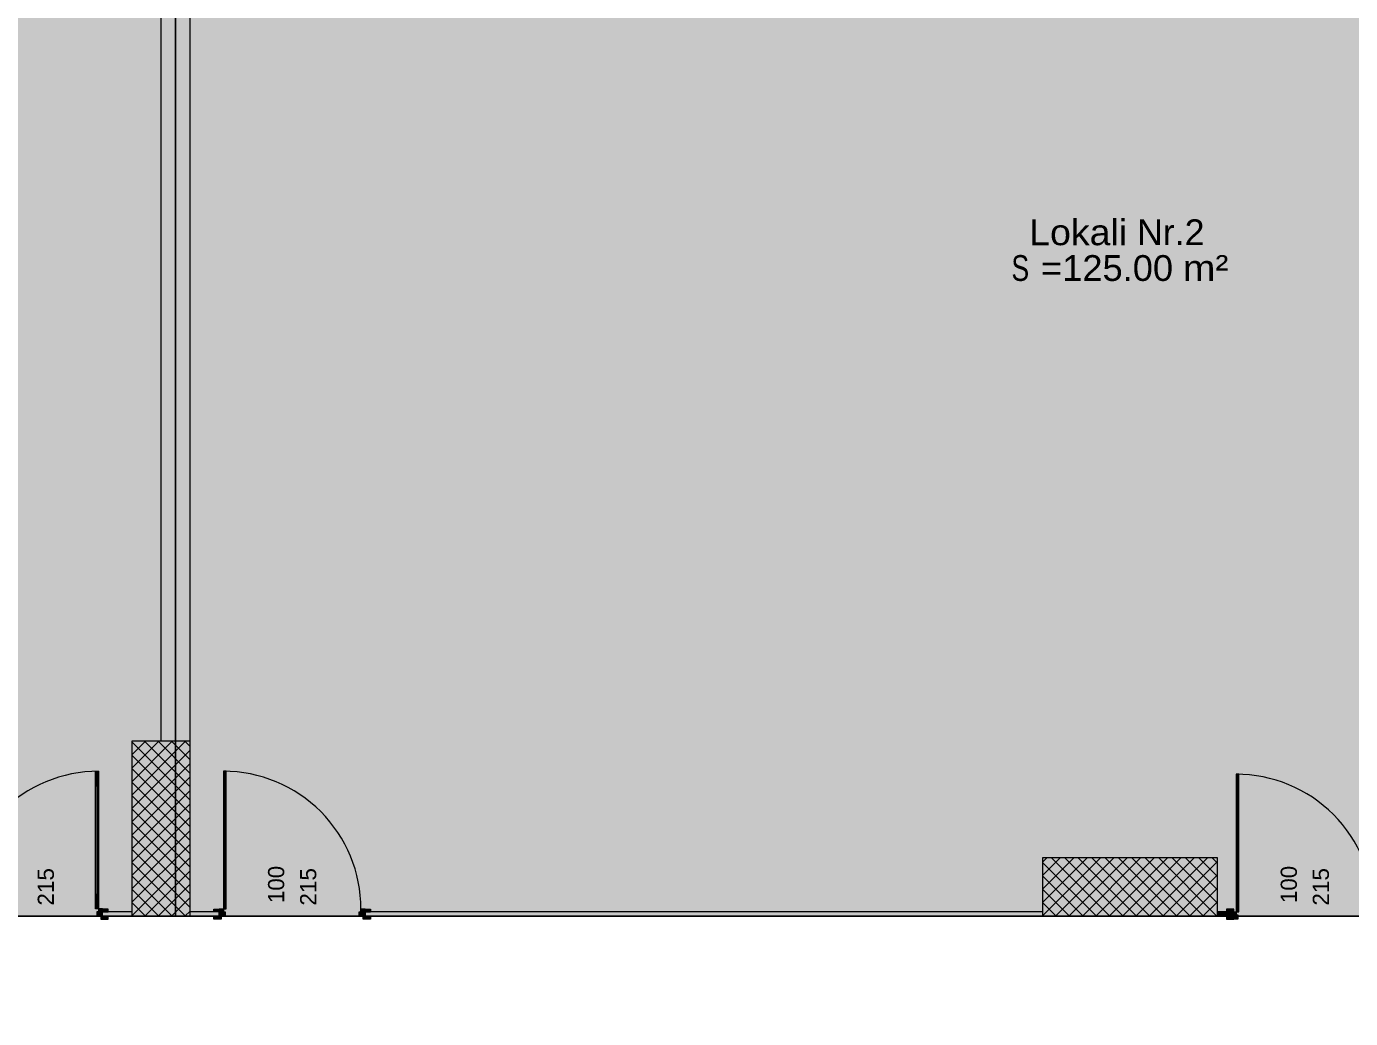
# Model space of a CAD drawing. Header units: metres. Extents: x 312 to 313.4, y 204 to 204.42.
# Drawn here: x 312.2162 to 312.3119, y 204.1115 to 204.1831 of the extents above; entities that cross this region are included whole.
import ezdxf

# ---------------------------------------------------------------- set-up
doc = ezdxf.new("R2010")
doc.units = ezdxf.units.M
for name, color, linetype, true_color in [('PDF_2D Drafting - General', 7, 'Continuous', 0x999999), ('PDF_A - Muret', 7, 'Continuous', 0xaaaaaa), ('PDF_A - Ndertesa 1- Pllaka meskatit 28 cm', 7, 'Continuous', 0xaaaaaa), ('PDF_A - Shtyllat', 7, 'Continuous', 0x999999)]:
    doc.layers.add(name, color=color, linetype=linetype, true_color=true_color)
doc.styles.add('PDF Arial', font='arial.ttf')

# ---------------------------------------------------------------- blocks, each defined once
blk = doc.blocks.new('perdhesa')
at = {"layer": 'PDF_2D Drafting - General', "true_color": 0xffffff, "transparency": 33554559}
blk.add_hatch(color=7, dxfattribs=at).paths.add_polyline_path([(-0.3603174851060658, 0.06209184680076874), (-0.3603174851060658, 0.1864840602407014), (-0.3603174851060658, 0.1864840602407014), (-0.2876863564134169, 0.1864850507056701), (-0.2876853659484482, 0.06209184680076874)])
at = {"layer": 'PDF_2D Drafting - General', "true_color": 0xfafafa, "transparency": 33554559}
blk.add_hatch(color=7, dxfattribs=at).paths.add_polyline_path([(-0.2876853659484482, 0.06209184680076874), (-0.2876853659484482, 0.1799600398549615), (-0.2373722871317341, 0.1799600398549615), (-0.2008442411383839, 0.1799610303199017), (-0.2008442411383839, 0.1310479737132084), (-0.156318169123665, 0.1310479737132084), (-0.156318169123665, 0.1315739751983926), (-0.1513711411967051, 0.1315739751983926), (-0.1513711411967051, 0.07101184496971769), (-0.1524221537021049, 0.07101184496971769), (-0.1524221537021049, 0.05470984691604031), (-0.1855802072909682, 0.05470984691604031), (-0.1855802072909682, 0.06209184680076874)])
at = {"layer": 'PDF_A - Muret', "true_color": 0xffffff, "transparency": 33554559}
for points in [[(-0.2929493857238867, 0.06209184680076874), (-0.2933703763922608, 0.06209184680076874), (-0.2933703763922608, 0.06240786971608259), (-0.2932433815599325, 0.06240786971608259), (-0.2932433815599325, 0.06261784828595296), (-0.2929493857238867, 0.06261784828595296)], [(-0.2845213687222099, 0.06209184680076874), (-0.2845213687222099, 0.06261784828595296), (-0.2842263608893631, 0.06261784828595296), (-0.2842263608893631, 0.06240786971608259), (-0.2841003565219467, 0.06240786971608259), (-0.2841003565219467, 0.06209184680076874)], [(-0.2744163438334226, 0.06209184680076874), (-0.2744163438334226, 0.06240786971608259), (-0.2742893274692051, 0.06240786971608259), (-0.2742893274692051, 0.06261784828595296), (-0.2739953531649917, 0.06261784828595296), (-0.2739953531649917, 0.06209184680076874)], [(-0.211370235163713, 0.06188087776592965), (-0.211370235163713, 0.06240786971608259), (-0.2110752488626986, 0.06240786971608259), (-0.2110752488626986, 0.06219685761755045), (-0.2109492014316174, 0.06219685761755045), (-0.2109492014316174, 0.06188087776592965)]]:
    blk.add_hatch(color=7, dxfattribs=at).paths.add_polyline_path(points)
at = {"layer": 'PDF_2D Drafting - General', "lineweight": 9}
for points in [[(-0.2876863564134169, 0.1864850507056701), (-0.2876853659484482, 0.06209184680076874)], [(-0.2876853659484482, 0.06209184680076874), (-0.2876853659484482, 0.1799600398549615)], [(-0.2876853659484482, 0.06209184680076874), (-0.3603174851060658, 0.06209184680076874)], [(-0.1855802072909682, 0.06209184680076874), (-0.2876853659484482, 0.06209184680076874)]]:
    blk.add_lwpolyline(points, dxfattribs=at)
at = {"layer": 'PDF_A - Muret', "lineweight": 18}
for points in [[(-0.2887383593837853, 0.1278539610924838), (-0.2887383593837853, 0.07472288029549645)], [(-0.2866333629780797, 0.07469587935963773), (-0.2866333629780797, 0.1278539610924838)], [(-0.2929493857238867, 0.06240786971608259), (-0.2925593578511325, 0.06240786971608259)], [(-0.2929493857238867, 0.06209184680076874), (-0.2929493857238867, 0.06240786971608259)], [(-0.2908433773213801, 0.06240786971608259), (-0.2929493857238867, 0.06240786971608259)], [(-0.2929493857238867, 0.06209184680076874), (-0.2929493857238867, 0.06240786971608259)], [(-0.2929493857238867, 0.06209184680076874), (-0.2929493857238867, 0.06240786971608259)], [(-0.2929493857238867, 0.06240786971608259), (-0.2925593578511325, 0.06240786971608259)], [(-0.2929493857238867, 0.06240786971608259), (-0.2925593578511325, 0.06240786971608259)], [(-0.2845213687222099, 0.06240786971608259), (-0.2866333629780797, 0.06240786971608259)], [(-0.2845213687222099, 0.06240786971608259), (-0.2849103630662739, 0.06240786971608259)], [(-0.2845213687222099, 0.06240786971608259), (-0.2849103630662739, 0.06240786971608259)], [(-0.2845213687222099, 0.06240786971608259), (-0.2849103630662739, 0.06240786971608259)], [(-0.2845213687222099, 0.06209184680076874), (-0.2845213687222099, 0.06240786971608259)], [(-0.2845213687222099, 0.06209184680076874), (-0.2845213687222099, 0.06240786971608259)], [(-0.2845213687222099, 0.06209184680076874), (-0.2845213687222099, 0.06240786971608259)], [(-0.2739953531649917, 0.06240786971608259), (-0.2736053468241266, 0.06240786971608259)], [(-0.2739953531649917, 0.06209184680076874), (-0.2739953531649917, 0.06240786971608259)], [(-0.2250542620937495, 0.06240786971608259), (-0.2739953531649917, 0.06240786971608259)], [(-0.2739953531649917, 0.06209184680076874), (-0.2739953531649917, 0.06240786971608259)], [(-0.2739953531649917, 0.06209184680076874), (-0.2739953531649917, 0.06240786971608259)], [(-0.2739953531649917, 0.06240786971608259), (-0.2736053468241266, 0.06240786971608259)], [(-0.2739953531649917, 0.06240786971608259), (-0.2736053468241266, 0.06240786971608259)], [(-0.211370235163713, 0.06240786971608259), (-0.2124222381340815, 0.06240786971608259)], [(-0.211370235163713, 0.06240786971608259), (-0.211759229507777, 0.06240786971608259)], [(-0.211370235163713, 0.06240786971608259), (-0.211759229507777, 0.06240786971608259)], [(-0.211370235163713, 0.06240786971608259), (-0.211759229507777, 0.06240786971608259)], [(-0.211370235163713, 0.06240786971608259), (-0.211370235163713, 0.06209184680076874)], [(-0.211370235163713, 0.06240786971608259), (-0.211370235163713, 0.06209184680076874)], [(-0.211370235163713, 0.06240786971608259), (-0.211370235163713, 0.06209184680076874)], [(-0.2929493857238867, 0.06209184680076874), (-0.2925593578511325, 0.06209184680076874)], [(-0.2929493857238867, 0.06209184680076874), (-0.2908433773213801, 0.06209184680076874)], [(-0.2929493857238867, 0.06209184680076874), (-0.2925593578511325, 0.06209184680076874)], [(-0.2929493857238867, 0.06209184680076874), (-0.2925593578511325, 0.06209184680076874)], [(-0.2866333629780797, 0.06209184680076874), (-0.2845213687222099, 0.06209184680076874)], [(-0.2845213687222099, 0.06209184680076874), (-0.2849103630662739, 0.06209184680076874)], [(-0.2845213687222099, 0.06209184680076874), (-0.2849103630662739, 0.06209184680076874)], [(-0.2845213687222099, 0.06209184680076874), (-0.2849103630662739, 0.06209184680076874)], [(-0.2739953531649917, 0.06209184680076874), (-0.2736053468241266, 0.06209184680076874)], [(-0.2739953531649917, 0.06209184680076874), (-0.2250542620937495, 0.06209184680076874)], [(-0.2739953531649917, 0.06209184680076874), (-0.2736053468241266, 0.06209184680076874)], [(-0.2739953531649917, 0.06209184680076874), (-0.2736053468241266, 0.06209184680076874)], [(-0.2124222381340815, 0.06209184680076874), (-0.211370235163713, 0.06209184680076874)], [(-0.211370235163713, 0.06209184680076874), (-0.211759229507777, 0.06209184680076874)], [(-0.211370235163713, 0.06209184680076874), (-0.211759229507777, 0.06209184680076874)], [(-0.211370235163713, 0.06209184680076874), (-0.211759229507777, 0.06209184680076874)]]:
    blk.add_lwpolyline(points, dxfattribs=at)
at = {"layer": 'PDF_A - Muret', "lineweight": 13}
for points in [[(-0.2934543721265754, 0.07150186673891312), (-0.2934543721265754, 0.0725548817060826)], [(-0.2934543721265754, 0.0725548817060826), (-0.2932433815599325, 0.0725548817060826)], [(-0.2932433815599325, 0.0725548817060826), (-0.2932433815599325, 0.07150186673891312)], [(-0.2842263608893631, 0.0725548817060826), (-0.2842263608893631, 0.07150186673891312)], [(-0.284016360787632, 0.0725548817060826), (-0.2842263608893631, 0.0725548817060826)], [(-0.284016360787632, 0.07150186673891312), (-0.284016360787632, 0.0725548817060826)], [(-0.2110752488626986, 0.0723438911394112), (-0.2110752488626986, 0.07129188816904275)], [(-0.2108642582959988, 0.0723438911394112), (-0.2110752488626986, 0.0723438911394112)], [(-0.2108642582959988, 0.07129188816904275), (-0.2108642582959988, 0.0723438911394112)], [(-0.2934543721265754, 0.06367086325312243), (-0.2934543721265754, 0.07150186673891312)], [(-0.2934543721265754, 0.07150186673891312), (-0.2933493828416545, 0.07150186673891312)], [(-0.2932433815599325, 0.07150186673891312), (-0.2934543721265754, 0.07150186673891312)], [(-0.2933493828416545, 0.06367086325312243), (-0.2933493828416545, 0.07150186673891312)], [(-0.2933493828416545, 0.07150186673891312), (-0.2932433815599325, 0.07150186673891312)], [(-0.2933493828416545, 0.07150186673891312), (-0.2933493828416545, 0.06367086325312243)], [(-0.2933493828416545, 0.07150186673891312), (-0.2933493828416545, 0.06367086325312243)], [(-0.2932433815599325, 0.07150186673891312), (-0.2932433815599325, 0.06367086325312243)], [(-0.2842263608893631, 0.07150186673891312), (-0.2842263608893631, 0.06367086325312243)], [(-0.2841213716043853, 0.07150186673891312), (-0.2842263608893631, 0.07150186673891312)], [(-0.2842263608893631, 0.07150186673891312), (-0.284016360787632, 0.07150186673891312)], [(-0.2841213716043853, 0.06367086325312243), (-0.2841213716043853, 0.07150186673891312)], [(-0.2841213716043853, 0.07150186673891312), (-0.2841213716043853, 0.06367086325312243)], [(-0.284016360787632, 0.07150186673891312), (-0.2841213716043853, 0.07150186673891312)], [(-0.2841213716043853, 0.07150186673891312), (-0.2841213716043853, 0.06367086325312243)], [(-0.284016360787632, 0.06367086325312243), (-0.284016360787632, 0.07150186673891312)], [(-0.2110752488626986, 0.07129188816904275), (-0.2110752488626986, 0.06345987268645104)], [(-0.2109702380458884, 0.07129188816904275), (-0.2110752488626986, 0.07129188816904275)], [(-0.2110752488626986, 0.07129188816904275), (-0.2108642582959988, 0.07129188816904275)], [(-0.2109702380458884, 0.06345987268645104), (-0.2109702380458884, 0.07129188816904275)], [(-0.2109702380458884, 0.07129188816904275), (-0.2109702380458884, 0.06345987268645104)], [(-0.2108642582959988, 0.07129188816904275), (-0.2109702380458884, 0.07129188816904275)], [(-0.2109702380458884, 0.07129188816904275), (-0.2109702380458884, 0.06345987268645104)], [(-0.2108642582959988, 0.06345987268645104), (-0.2108642582959988, 0.07129188816904275)], [(-0.2933493828416545, 0.06367086325312243), (-0.2934543721265754, 0.06367086325312243)], [(-0.2934543721265754, 0.06261784828595296), (-0.2934543721265754, 0.06367086325312243)], [(-0.2934543721265754, 0.06367086325312243), (-0.2932433815599325, 0.06367086325312243)], [(-0.2932433815599325, 0.06367086325312243), (-0.2933493828416545, 0.06367086325312243)], [(-0.2932433815599325, 0.06367086325312243), (-0.2932433815599325, 0.06261784828595296)], [(-0.2842263608893631, 0.06367086325312243), (-0.2841213716043853, 0.06367086325312243)], [(-0.284016360787632, 0.06367086325312243), (-0.2842263608893631, 0.06367086325312243)], [(-0.2842263608893631, 0.06367086325312243), (-0.2842263608893631, 0.06261784828595296)], [(-0.2841213716043853, 0.06367086325312243), (-0.284016360787632, 0.06367086325312243)], [(-0.284016360787632, 0.06261784828595296), (-0.284016360787632, 0.06367086325312243)], [(-0.2110752488626986, 0.06345987268645104), (-0.2109702380458884, 0.06345987268645104)], [(-0.2108642582959988, 0.06345987268645104), (-0.2110752488626986, 0.06345987268645104)], [(-0.2110752488626986, 0.06345987268645104), (-0.2110752488626986, 0.06240786971608259)], [(-0.2109702380458884, 0.06345987268645104), (-0.2108642582959988, 0.06345987268645104)], [(-0.2108642582959988, 0.06240786971608259), (-0.2108642582959988, 0.06345987268645104)], [(-0.2932433815599325, 0.06261784828595296), (-0.2934543721265754, 0.06261784828595296)], [(-0.2932433815599325, 0.06240786971608259), (-0.2933703763922608, 0.06240786971608259)], [(-0.2933703763922608, 0.06240786971608259), (-0.2933703763922608, 0.06209184680076874)], [(-0.2929493857238867, 0.06261784828595296), (-0.2932433815599325, 0.06261784828595296)], [(-0.2932433815599325, 0.06261784828595296), (-0.2932433815599325, 0.06240786971608259)], [(-0.2925593578511325, 0.06260787904088261), (-0.2930853593363167, 0.06260787904088261)], [(-0.2930853593363167, 0.06260787904088261), (-0.2930853593363167, 0.06240786971608259)], [(-0.2930853593363167, 0.06240786971608259), (-0.2925593578511325, 0.06240786971608259)], [(-0.2929493857238867, 0.06209184680076874), (-0.2929493857238867, 0.06261784828595296)], [(-0.2925593578511325, 0.06240786971608259), (-0.2925593578511325, 0.06260787904088261)], [(-0.2849103630662739, 0.06240786971608259), (-0.2849103630662739, 0.06260787904088261)], [(-0.2849103630662739, 0.06260787904088261), (-0.2843843615810897, 0.06260787904088261)], [(-0.2843843615810897, 0.06240786971608259), (-0.2849103630662739, 0.06240786971608259)], [(-0.2845213687222099, 0.06209184680076874), (-0.2845213687222099, 0.06261784828595296)], [(-0.2845213687222099, 0.06261784828595296), (-0.2842263608893631, 0.06261784828595296)], [(-0.2843843615810897, 0.06260787904088261), (-0.2843843615810897, 0.06240786971608259)], [(-0.2842263608893631, 0.06261784828595296), (-0.2842263608893631, 0.06240786971608259)], [(-0.2842263608893631, 0.06261784828595296), (-0.284016360787632, 0.06261784828595296)], [(-0.2842263608893631, 0.06240786971608259), (-0.2841003565219467, 0.06240786971608259)], [(-0.2841003565219467, 0.06240786971608259), (-0.2841003565219467, 0.06209184680076874)], [(-0.2744163438334226, 0.06209184680076874), (-0.2744163438334226, 0.06240786971608259)], [(-0.2744163438334226, 0.06240786971608259), (-0.2742893274692051, 0.06240786971608259)], [(-0.2742893274692051, 0.06240786971608259), (-0.2742893274692051, 0.06261784828595296)], [(-0.2742893274692051, 0.06261784828595296), (-0.2739953531649917, 0.06261784828595296)], [(-0.2741313483093109, 0.06260787904088261), (-0.2736053468241266, 0.06260787904088261)], [(-0.2741313483093109, 0.06240786971608259), (-0.2741313483093109, 0.06260787904088261)], [(-0.2736053468241266, 0.06240786971608259), (-0.2741313483093109, 0.06240786971608259)], [(-0.2739953531649917, 0.06261784828595296), (-0.2739953531649917, 0.06209184680076874)], [(-0.2736053468241266, 0.06260787904088261), (-0.2736053468241266, 0.06240786971608259)], [(-0.2112332710862574, 0.06260787904088261), (-0.211759229507777, 0.06260787904088261)], [(-0.211759229507777, 0.06260787904088261), (-0.211759229507777, 0.06240786971608259)], [(-0.211759229507777, 0.06240786971608259), (-0.2112332710862574, 0.06240786971608259)], [(-0.211370235163713, 0.06188087776592965), (-0.211370235163713, 0.06240786971608259)], [(-0.211370235163713, 0.06240786971608259), (-0.2110752488626986, 0.06240786971608259)], [(-0.2112332710862574, 0.06240786971608259), (-0.2112332710862574, 0.06260787904088261)], [(-0.2110752488626986, 0.06240786971608259), (-0.2110752488626986, 0.06219685761755045)], [(-0.2110752488626986, 0.06240786971608259), (-0.2108642582959988, 0.06240786971608259)], [(-0.2110752488626986, 0.06219685761755045), (-0.2109492014316174, 0.06219685761755045)], [(-0.2109492014316174, 0.06219685761755045), (-0.2109492014316174, 0.06188087776592965)], [(-0.2933703763922608, 0.06209184680076874), (-0.2929493857238867, 0.06209184680076874)], [(-0.2925593578511325, 0.06209184680076874), (-0.2930853593363167, 0.06209184680076874)], [(-0.2930853593363167, 0.06209184680076874), (-0.2930853593363167, 0.06189183747594029)], [(-0.2930853593363167, 0.06189183747594029), (-0.2925593578511325, 0.06189183747594029)], [(-0.2925593578511325, 0.06189183747594029), (-0.2925593578511325, 0.06209184680076874)], [(-0.2849103630662739, 0.06189183747594029), (-0.2849103630662739, 0.06209184680076874)], [(-0.2849103630662739, 0.06209184680076874), (-0.2843843615810897, 0.06209184680076874)], [(-0.2843843615810897, 0.06189183747594029), (-0.2849103630662739, 0.06189183747594029)], [(-0.2841003565219467, 0.06209184680076874), (-0.2845213687222099, 0.06209184680076874)], [(-0.2843843615810897, 0.06209184680076874), (-0.2843843615810897, 0.06189183747594029)], [(-0.2739953531649917, 0.06209184680076874), (-0.2744163438334226, 0.06209184680076874)], [(-0.2741313483093109, 0.06209184680076874), (-0.2736053468241266, 0.06209184680076874)], [(-0.2741313483093109, 0.06189183747594029), (-0.2741313483093109, 0.06209184680076874)], [(-0.2736053468241266, 0.06189183747594029), (-0.2741313483093109, 0.06189183747594029)], [(-0.2736053468241266, 0.06209184680076874), (-0.2736053468241266, 0.06189183747594029)], [(-0.2112332710862574, 0.06209184680076874), (-0.211759229507777, 0.06209184680076874)], [(-0.211759229507777, 0.06209184680076874), (-0.211759229507777, 0.06189183747594029)], [(-0.211759229507777, 0.06189183747594029), (-0.2112332710862574, 0.06189183747594029)], [(-0.2109492014316174, 0.06188087776592965), (-0.211370235163713, 0.06188087776592965)], [(-0.2112332710862574, 0.06189183747594029), (-0.2112332710862574, 0.06209184680076874)]]:
    blk.add_lwpolyline(points, dxfattribs=at)
for centre, radius, start, end in [((-0.2932451351928762, 0.06261962629722007), 0.009936060419997178, 89.98988694699796, 180.0102536378691), ((-0.2842246025629152, 0.06261960661237254), 0.009936079021046361, 359.9898599001484, 90.01014010018056), ((-0.211072602369768, 0.06240942011021389), 0.009935195986580356, 359.9910581874835, 90.01526330607024)]:
    blk.add_arc(centre, radius, start, end, dxfattribs=at)
at = {"layer": 'PDF_A - Muret', "color": 254, "true_color": 0xcccccc, "transparency": 33554559}
blk.add_solid([(-0.2887383593837853, 0.07472288029549645), (-0.2887383593837853, 0.1278539610924838), (-0.2866333629780797, 0.07472288029549645), (-0.2866333629780797, 0.1278539610924838)], dxfattribs=at)
at = {"layer": 'PDF_A - Muret', "color": 7, "true_color": 0xffffff, "transparency": 33554559}
for points in [[(-0.2932433815599325, 0.0725548817060826), (-0.2932433815599325, 0.07150186673891312), (-0.2934543721265754, 0.0725548817060826), (-0.2934543721265754, 0.07150186673891312)], [(-0.2842263608893631, 0.0725548817060826), (-0.284016360787632, 0.0725548817060826), (-0.2842263608893631, 0.07150186673891312), (-0.284016360787632, 0.07150186673891312)], [(-0.2110752488626986, 0.0723438911394112), (-0.2108642582959988, 0.0723438911394112), (-0.2110752488626986, 0.07129188816904275), (-0.2108642582959988, 0.07129188816904275)], [(-0.2933493828416545, 0.07150186673891312), (-0.2933493828416545, 0.06367086325312243), (-0.2934543721265754, 0.07150186673891312), (-0.2934543721265754, 0.06367086325312243)], [(-0.2932433815599325, 0.07150186673891312), (-0.2932433815599325, 0.06367086325312243), (-0.2933493828416545, 0.07150186673891312), (-0.2933493828416545, 0.06367086325312243)], [(-0.2842263608893631, 0.07150186673891312), (-0.2841213716043853, 0.07150186673891312), (-0.2842263608893631, 0.06367086325312243), (-0.2841213716043853, 0.06367086325312243)], [(-0.2841213716043853, 0.07150186673891312), (-0.284016360787632, 0.07150186673891312), (-0.2841213716043853, 0.06367086325312243), (-0.284016360787632, 0.06367086325312243)], [(-0.2110752488626986, 0.07129188816904275), (-0.2109702380458884, 0.07129188816904275), (-0.2110752488626986, 0.06345987268645104), (-0.2109702380458884, 0.06345987268645104)], [(-0.2109702380458884, 0.07129188816904275), (-0.2108642582959988, 0.07129188816904275), (-0.2109702380458884, 0.06345987268645104), (-0.2108642582959988, 0.06345987268645104)], [(-0.2934543721265754, 0.06261784828595296), (-0.2934543721265754, 0.06367086325312243), (-0.2932433815599325, 0.06261784828595296), (-0.2932433815599325, 0.06367086325312243)], [(-0.284016360787632, 0.06261784828595296), (-0.2842263608893631, 0.06261784828595296), (-0.284016360787632, 0.06367086325312243), (-0.2842263608893631, 0.06367086325312243)], [(-0.2108642582959988, 0.06240786971608259), (-0.2110752488626986, 0.06240786971608259), (-0.2108642582959988, 0.06345987268645104), (-0.2110752488626986, 0.06345987268645104)], [(-0.2930853593363167, 0.06240786971608259), (-0.2930853593363167, 0.06260787904088261), (-0.2925593578511325, 0.06240786971608259), (-0.2925593578511325, 0.06260787904088261)], [(-0.2843843615810897, 0.06240786971608259), (-0.2849103630662739, 0.06240786971608259), (-0.2843843615810897, 0.06260787904088261), (-0.2849103630662739, 0.06260787904088261)], [(-0.2741313483093109, 0.06260787904088261), (-0.2736053468241266, 0.06260787904088261), (-0.2741313483093109, 0.06240786971608259), (-0.2736053468241266, 0.06240786971608259)], [(-0.2112332710862574, 0.06260787904088261), (-0.2112332710862574, 0.06240786971608259), (-0.211759229507777, 0.06260787904088261), (-0.211759229507777, 0.06240786971608259)], [(-0.2930853593363167, 0.06189183747594029), (-0.2930853593363167, 0.06209184680076874), (-0.2925593578511325, 0.06189183747594029), (-0.2925593578511325, 0.06209184680076874)], [(-0.2843843615810897, 0.06189183747594029), (-0.2849103630662739, 0.06189183747594029), (-0.2843843615810897, 0.06209184680076874), (-0.2849103630662739, 0.06209184680076874)], [(-0.2741313483093109, 0.06209184680076874), (-0.2736053468241266, 0.06209184680076874), (-0.2741313483093109, 0.06189183747594029), (-0.2736053468241266, 0.06189183747594029)], [(-0.2112332710862574, 0.06209184680076874), (-0.2112332710862574, 0.06189183747594029), (-0.211759229507777, 0.06209184680076874), (-0.211759229507777, 0.06189183747594029)]]:
    blk.add_solid(points, dxfattribs=at)
at = {"layer": 'PDF_A - Muret', "color": 151, "true_color": 0x80c2ff, "transparency": 33554559}
for points in [[(-0.2929493857238867, 0.06240786971608259), (-0.2908433773213801, 0.06240786971608259), (-0.2929493857238867, 0.06209184680076874), (-0.2908433773213801, 0.06209184680076874)], [(-0.2866333629780797, 0.06240786971608259), (-0.2845213687222099, 0.06240786971608259), (-0.2866333629780797, 0.06209184680076874), (-0.2845213687222099, 0.06209184680076874)], [(-0.2739953531649917, 0.06240786971608259), (-0.2250542620937495, 0.06240786971608259), (-0.2739953531649917, 0.06209184680076874), (-0.2250542620937495, 0.06209184680076874)], [(-0.2124222381340815, 0.06240786971608259), (-0.211370235163713, 0.06240786971608259), (-0.2124222381340815, 0.06209184680076874), (-0.211370235163713, 0.06209184680076874)]]:
    blk.add_solid(points, dxfattribs=at)
at = {"layer": 'PDF_A - Ndertesa 1- Pllaka meskatit 28 cm', "color": 8, "lineweight": 18, "true_color": 0x7f7f7f}
blk.add_lwpolyline([(-0.3603174851060658, 0.06209184680076874), (-0.1855802072909682, 0.06209184680076874)], dxfattribs=at)
at = {"layer": 'PDF_A - Ndertesa 1- Pllaka meskatit 28 cm', "lineweight": 9}
for points in [[(-0.2969003719502439, 0.06209184680076874), (-0.2980143866394087, 0.06209184680076874)], [(-0.2946723856356925, 0.06209184680076874), (-0.2957863572611359, 0.06209184680076874)], [(-0.2924443777893089, 0.06209184680076874), (-0.2935583709465845, 0.06209184680076874)], [(-0.2902163699428684, 0.06209184680076874), (-0.291330363100144, 0.06209184680076874)], [(-0.2879883405646524, 0.06209184680076874), (-0.2891023552537604, 0.06209184680076874)], [(-0.2857603542500442, 0.06209184680076874), (-0.286874368939209, 0.06209184680076874)], [(-0.2835323464036605, 0.06209184680076874), (-0.2846463610927685, 0.06209184680076874)], [(-0.2813043385572769, 0.06209184680076874), (-0.2824183532463849, 0.06209184680076874)], [(-0.2790763522426687, 0.06209184680076874), (-0.2801903453999444, 0.06209184680076874)], [(-0.276848344396285, 0.06209184680076874), (-0.2779623375535607, 0.06209184680076874)], [(-0.2746203365499014, 0.06209184680076874), (-0.2757343512390094, 0.06209184680076874)], [(-0.2723923502352932, 0.06209184680076874), (-0.2735063218607365, 0.06209184680076874)], [(-0.2701643423889095, 0.06209184680076874), (-0.2712783355461852, 0.06209184680076874)], [(-0.2679353440775571, 0.06209184680076874), (-0.2690493372348328, 0.06209184680076874)], [(-0.2657073362311166, 0.06209184680076874), (-0.2668213293883923, 0.06209184680076874)], [(-0.263479328384733, 0.06209184680076874), (-0.264593343073841, 0.06209184680076874)], [(-0.2612513420701816, 0.06209184680076874), (-0.2623653352274573, 0.06209184680076874)], [(-0.2590233126919088, 0.06209184680076874), (-0.2601373273810168, 0.06209184680076874)], [(-0.2567953263773575, 0.06209184680076874), (-0.2579092980028008, 0.06209184680076874)], [(-0.254567318530917, 0.06209184680076874), (-0.2556813332200818, 0.06209184680076874)], [(-0.2523393106845333, 0.06209184680076874), (-0.253453303841809, 0.06209184680076874)], [(-0.250111324369982, 0.06209184680076874), (-0.2512252959954253, 0.06209184680076874)], [(-0.2478832949917091, 0.06209184680076874), (-0.2489973096808171, 0.06209184680076874)], [(-0.2456552871453255, 0.06209184680076874), (-0.2467693018344335, 0.06209184680076874)], [(-0.243427279298885, 0.06209184680076874), (-0.2445412939880498, 0.06209184680076874)], [(-0.2411992929843336, 0.06209184680076874), (-0.2423133076734416, 0.06209184680076874)], [(-0.23897128513795, 0.06209184680076874), (-0.2400852782952256, 0.06209184680076874)], [(-0.2367422868265407, 0.06209184680076874), (-0.2378563015157056, 0.06209184680076874)], [(-0.2345142789801571, 0.06209184680076874), (-0.2356282936692651, 0.06209184680076874)], [(-0.2322862711337734, 0.06209184680076874), (-0.2334002642910491, 0.06209184680076874)], [(-0.2300582848191652, 0.06209184680076874), (-0.2311722995083301, 0.06209184680076874)], [(-0.2278302769727816, 0.06209184680076874), (-0.2289442701300572, 0.06209184680076874)], [(-0.2256022691263979, 0.06209184680076874), (-0.2267162622836736, 0.06209184680076874)], [(-0.2233742828117897, 0.06209184680076874), (-0.2244882544372331, 0.06209184680076874)], [(-0.2211462534335737, 0.06209184680076874), (-0.2222602681226817, 0.06209184680076874)], [(-0.2189182455871332, 0.06209184680076874), (-0.2200322602762981, 0.06209184680076874)], [(-0.2166902377407496, 0.06209184680076874), (-0.217804295493579, 0.06209184680076874)], [(-0.2144622514261982, 0.06209184680076874), (-0.2155762661153062, 0.06209184680076874)], [(-0.2122342866434792, 0.06209184680076874), (-0.2133482582689226, 0.06209184680076874)], [(-0.2100062357333741, 0.06209184680076874), (-0.2111202288906497, 0.06209184680076874)], [(-0.207778270950655, 0.06209184680076874), (-0.2088922210442092, 0.06209184680076874)], [(-0.2055492080437489, 0.06209184680076874), (-0.2066642562614902, 0.06209184680076874)], [(-0.2033212432610298, 0.06209184680076874), (-0.2044352148864732, 0.06209184680076874)]]:
    blk.add_lwpolyline(points, dxfattribs=at)
at = {"layer": 'PDF_A - Shtyllat', "lineweight": 5}
for points in [[(-0.2908433773213801, 0.07083689871456045), (-0.2869573742085549, 0.07472288029549645)], [(-0.2908433773213801, 0.07180389395381326), (-0.2879243694478077, 0.07472288029549645)], [(-0.2908433773213801, 0.07277185812617404), (-0.2888923766838616, 0.07472288029549645)], [(-0.2908433773213801, 0.07373988689408861), (-0.2898603623880831, 0.07472288029549645)], [(-0.2908433773213801, 0.07470690366517374), (-0.2908273791591682, 0.07472288029549645)], [(-0.2866333629780797, 0.07047184778411975), (-0.2908433773213801, 0.0746828741241643)], [(-0.2866333629780797, 0.07143985502017358), (-0.2899163667215703, 0.07472288029549645)], [(-0.2866333629780797, 0.07240788378805973), (-0.2889493714823175, 0.07472288029549645)], [(-0.2866333629780797, 0.07337490055917328), (-0.2879813642462636, 0.07472288029549645)], [(-0.2866333629780797, 0.0743428862633948), (-0.2870133785420421, 0.07472288029549645)], [(-0.2908433773213801, 0.06986886994664587), (-0.2866333629780797, 0.07407987475485811)], [(-0.2866333629780797, 0.06950489560853157), (-0.2908433773213801, 0.0737148884199712)], [(-0.2908433773213801, 0.06890185317553232), (-0.2866333629780797, 0.07311186751880427)], [(-0.2866333629780797, 0.06853686684064542), (-0.2908433773213801, 0.07274787164885765)], [(-0.2908433773213801, 0.06793386747133923), (-0.2866333629780797, 0.07214487227955146)], [(-0.2866333629780797, 0.06756985006953187), (-0.2908433773213801, 0.07177988594463613)], [(-0.2908433773213801, 0.06696586023528539), (-0.2866333629780797, 0.07117686504349763)], [(-0.2866333629780797, 0.06660186436531035), (-0.2908433773213801, 0.0708118787085823)], [(-0.2908433773213801, 0.06599886499603258), (-0.2866333629780797, 0.07020887933927611)], [(-0.2866333629780797, 0.06563387866111725), (-0.2908433773213801, 0.06984488346932949)], [(-0.2908433773213801, 0.06503087929181106), (-0.2866333629780797, 0.06924186256819098)], [(-0.2866333629780797, 0.0646668618900037), (-0.2908433773213801, 0.06887687623327565)], [(-0.2908433773213801, 0.06406386252069751), (-0.2866333629780797, 0.06827387686396946)], [(-0.2866333629780797, 0.0636988761858106), (-0.2908433773213801, 0.0679098594621621)], [(-0.2908433773213801, 0.06309585528464368), (-0.2866333629780797, 0.06730589115974794)], [(-0.2866333629780797, 0.06273089048158909), (-0.2908433773213801, 0.06694183069427595)], [(-0.2908433773213801, 0.06212786958045058), (-0.2866333629780797, 0.06633887438866282)], [(-0.2250542620937495, 0.06211985973342848), (-0.2208712486863647, 0.066301882675873)], [(-0.2250542620937495, 0.0630868549726813), (-0.2218392774542508, 0.066301882675873)], [(-0.2250542620937495, 0.06405486220873513), (-0.2228062942253928, 0.066301882675873)], [(-0.2250542620937495, 0.06502185744801636), (-0.2237743014614466, 0.066301882675873)], [(-0.2250542620937495, 0.0659898646840702), (-0.224742265633779, 0.066301882675873)], [(-0.220195256356476, 0.06209184680076874), (-0.2244062611646882, 0.066301882675873)], [(-0.2241142677903554, 0.06209184680076874), (-0.2199042749789442, 0.066301882675873)], [(-0.2192272706522544, 0.06209184680076874), (-0.2234382754604667, 0.066301882675873)], [(-0.2231462605543015, 0.06209184680076874), (-0.218936246211058, 0.066301882675873)], [(-0.2182602538811693, 0.06209184680076874), (-0.2224702466925805, 0.066301882675873)], [(-0.2221792653150487, 0.06209184680076874), (-0.2179682605068365, 0.066301882675873)], [(-0.2172922681769478, 0.06209184680076874), (-0.22150327298516, 0.066301882675873)], [(-0.2212112796108272, 0.06209184680076874), (-0.2170012437357514, 0.066301882675873)], [(-0.2163252514058058, 0.06209184680076874), (-0.220535244217217, 0.066301882675873)], [(-0.2202442628397421, 0.06209184680076874), (-0.2160332580315298, 0.066301882675873)], [(-0.2153572657016412, 0.06209184680076874), (-0.2195672585130524, 0.066301882675873)], [(-0.2192762771355206, 0.06209184680076874), (-0.215065250795476, 0.066301882675873)], [(-0.2143892154018658, 0.06209184680076874), (-0.2186002632737996, 0.066301882675873)], [(-0.2183082914313559, 0.06209184680076874), (-0.2140982555562232, 0.066301882675873)], [(-0.2134222416944453, 0.06209184680076874), (-0.2176322560377457, 0.066301882675873)], [(-0.2173412746602139, 0.06209184680076874), (-0.2131302483201694, 0.066301882675873)], [(-0.2124542559902238, 0.06209184680076874), (-0.2166652607984361, 0.066301882675873)], [(-0.2163732674241601, 0.06209184680076874), (-0.2124222381340815, 0.06604285455901504)], [(-0.2124222381340815, 0.06302785771248409), (-0.2156972535623822, 0.066301882675873)], [(-0.2124222381340815, 0.06399487448359764), (-0.2147292463263284, 0.066301882675873)], [(-0.2124222381340815, 0.06496286018781916), (-0.2137622726189647, 0.066301882675873)], [(-0.2124222381340815, 0.06593088895570531), (-0.2127942653828541, 0.066301882675873)], [(-0.2869613576002052, 0.06209184680076874), (-0.2908433773213801, 0.06597384499005443)], [(-0.28991238332992, 0.06209184680076874), (-0.2866333629780797, 0.0653708886844413)], [(-0.2211632851243621, 0.06209184680076874), (-0.2250542620937495, 0.06598284530201681)], [(-0.2154052386562739, 0.06209184680076874), (-0.2124222381340815, 0.06507486885479352)], [(-0.2879283528394581, 0.06209184680076874), (-0.2908433773213801, 0.06500687128263394)], [(-0.2889453880906672, 0.06209184680076874), (-0.2866333629780797, 0.06440387191332775)], [(-0.2221302588317826, 0.06209184680076874), (-0.2250542620937495, 0.0650148595977953)], [(-0.2144382649488534, 0.06209184680076874), (-0.2124222381340815, 0.06410686161873969)], [(-0.2888963600755119, 0.06209184680076874), (-0.2908433773213801, 0.06403884251474778)], [(-0.287977359322781, 0.06209184680076874), (-0.2866333629780797, 0.0634358431454416)], [(-0.2230982660678364, 0.06209184680076874), (-0.2250542620937495, 0.06404784282668174)], [(-0.2134702361809673, 0.06209184680076874), (-0.2124222381340815, 0.06313986637948688)], [(-0.2898643673115657, 0.06209184680076874), (-0.2908433773213801, 0.06307182574363424)], [(-0.2870093520867272, 0.06209184680076874), (-0.2866333629780797, 0.06246785744122008)], [(-0.2240652613070893, 0.06209184680076874), (-0.2250542620937495, 0.06307985712248865)], [(-0.2125032624735468, 0.06209184680076874), (-0.2124222381340815, 0.0621718376115723)], [(-0.2908313625508754, 0.06209184680076874), (-0.2908433773213801, 0.06210388310310577)], [(-0.2250332685431431, 0.06209184680076874), (-0.2250542620937495, 0.0621128403513751)]]:
    blk.add_lwpolyline(points, dxfattribs=at)
at = {"layer": 'PDF_A - Shtyllat', "color": 8, "lineweight": 18, "true_color": 0x7f7f7f}
for points in [[(-0.2866333629780797, 0.07472288029549645), (-0.2908433773213801, 0.07472288029549645)], [(-0.2908433773213801, 0.07472288029549645), (-0.2908433773213801, 0.06209184680076874)], [(-0.2866333629780797, 0.06209184680076874), (-0.2866333629780797, 0.07472288029549645)], [(-0.2250542620937495, 0.066301882675873), (-0.2250542620937495, 0.06209184680076874)], [(-0.2124222381340815, 0.066301882675873), (-0.2250542620937495, 0.066301882675873)], [(-0.2124222381340815, 0.06209184680076874), (-0.2124222381340815, 0.066301882675873)], [(-0.2908433773213801, 0.06209184680076874), (-0.2866333629780797, 0.06209184680076874)], [(-0.2250542620937495, 0.06209184680076874), (-0.2124222381340815, 0.06209184680076874)]]:
    blk.add_lwpolyline(points, dxfattribs=at)
at = {"layer": 'PDF_A - Shtyllat', "color": 253, "true_color": 0xaaaaaa, "transparency": 33554559}
for points in [[(-0.2908433773213801, 0.06209184680076874), (-0.2908433773213801, 0.07472288029549645), (-0.2866333629780797, 0.06209184680076874), (-0.2866333629780797, 0.07472288029549645)], [(-0.2250542620937495, 0.066301882675873), (-0.2124222381340815, 0.066301882675873), (-0.2250542620937495, 0.06209184680076874), (-0.2124222381340815, 0.06209184680076874)]]:
    blk.add_solid(points, dxfattribs=at)
at = {"layer": 'PDF_2D Drafting - General', "color": 253, "true_color": 0x999999, "char_height": 0.001861579383712548, "attachment_point": 7, "style": 'PDF Arial'}
for s, insert in [('\\W1.041375;Lokali', (-0.2260184070548235, 0.1105077034588646)), ('\\W0.993635;Nr.2', (-0.2182338531454775, 0.1105381764050151)), ('\\W0.739259;S', (-0.2273029701193536, 0.1079272650356984)), ('\\W1.006894;=125.00', (-0.2251627664526836, 0.1079272650356984)), ('\\W1.085973;m²', (-0.2149187211951471, 0.1079590097065477))]:
    blk.add_mtext(s, dxfattribs=dict(at, insert=insert))
at = {"layer": 'PDF_A - Muret', "color": 9, "true_color": 0xd5aaaa, "char_height": 0.001170135086238928, "attachment_point": 7, "rotation": 90, "style": 'PDF Arial'}
for s, insert in [('\\W0.994132;215', (-0.296455241390106, 0.06285823789792744)), ('\\W0.984041;100', (-0.2798168189963235, 0.0630430134411597)), ('\\W0.994132;215', (-0.2775011657675464, 0.06285823789792744)), ('\\W0.984041;100', (-0.2066653490027193, 0.0630430134411597)), ('\\W0.994132;215', (-0.2043497199973103, 0.06285823789792744))]:
    blk.add_mtext(s, dxfattribs=dict(at, insert=insert))

msp = doc.modelspace()

# ---------------------------------------------------------------- block references
msp.add_blockref('perdhesa', (312.5146617139777, 204.0568112744693))

doc.saveas('drawing.dxf')
